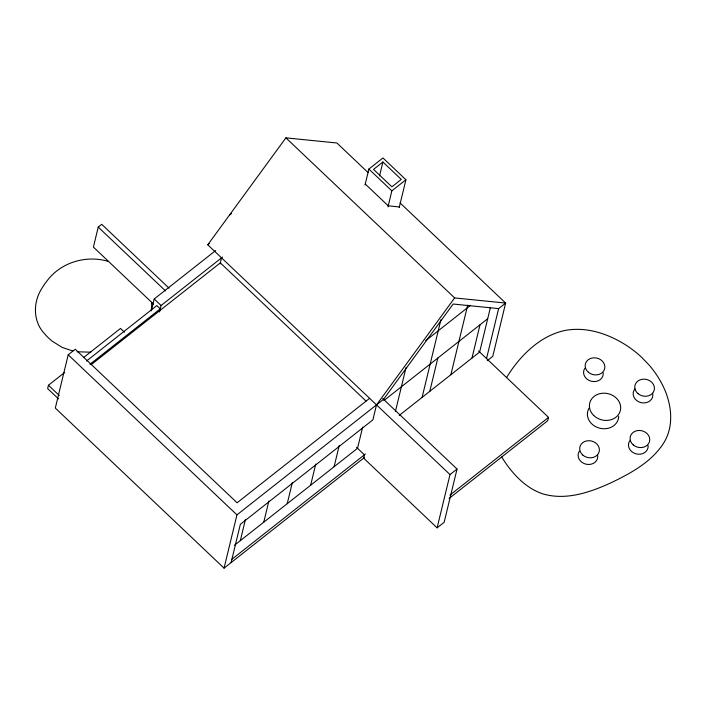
<?xml version="1.0" encoding="UTF-8"?>
<svg xmlns="http://www.w3.org/2000/svg" width="706" height="706" viewBox="0 0 706 706"><rect width="100%" height="100%" fill="white"/><g stroke="black" fill="none" stroke-linecap="round" stroke-linejoin="round"><path stroke-width="1.06" d="M64.749 372.397L48.449 385.247L47.637 388.582L58.474 398.855M169.061 288.18L101.752 224.331L98.24 227.103L93.404 247.082L153.59 304.171M369.617 398.334L237.092 502.796L75.233 349.258L68.2 354.8L55.315 408.077L224.058 568.145L364.623 457.347M151.358 310.711L154.19 298.991L215.63 250.559M159.538 311.911L161.083 305.521L222.514 257.099M220.078 263.929L221.543 257.866M224.058 568.145L236.951 514.877L383.543 399.322L453.164 304.03L498.621 308.619L505.646 303.068L400.081 202.931M231.091 562.603L240.358 524.32L372.883 419.849L376.51 404.873L454.638 297.923L505.646 303.068L492.762 356.345L487.29 360.651M240.322 540.672L245.45 519.484M263.762 522.193L268.889 501.004M287.21 503.713L292.328 482.525M365.028 185.06L368.894 169.061L382.961 157.968L405.924 179.756L399.217 207.502M379.554 175.873L382.917 161.992L401.282 179.421L391.909 186.816L373.536 169.387L382.917 161.992M310.649 485.234L315.776 464.045M387.991 206.849L391.856 190.841L405.924 179.756M334.097 466.754L339.215 445.565M362.663 427.086L357.536 448.275L234.533 545.226M395.413 411.492L406.021 367.614M422.109 397.381L440.871 319.809M429.777 391.327L437.835 358.039M450.878 374.701L467.707 305.142M471.979 358.066L480.027 324.778M490.441 307.392L479.648 352.02L399.181 415.455M356.504 447.295L364.428 454.814L363.616 458.141L437.111 527.859L450.004 474.591L457.038 469.04L382.749 398.572M457.038 469.04L444.145 522.316L437.111 527.859M486.505 358.692L498.621 308.619M478.536 350.97L548.544 417.387L547.741 420.714L449.104 498.462M450.004 474.591L207.767 244.797L285.895 137.855L336.903 143L368.1 172.591M229.759 214.906L231.471 213.556M207.767 244.797L209.329 243.561M83.626 357.518L120.514 328.44L124.468 332.191M86.485 361.04L156.829 305.583L160.28 308.849L89.927 364.305M91.242 364.623L220.334 262.861L366.017 401.061M425.718 340.645L470.54 305.31M383.87 400.576L487.705 318.724M231.895 559.276L365.426 454.02M449.907 495.135L548.544 417.387M90.845 352.179L77.148 351.773M399.349 206.946L388.238 205.825L365.276 184.037M72.894 351.041L62.084 347.352L52.376 341.289A51.512 44.063 13.6 0 1 44.301 333.444C32.688 321.018 33.041 301.577 42.175 287.898A82.514 70.582 13.6 0 1 46.72 281.297C60.592 262.297 86.335 254.698 108.583 261.476M368.894 169.061L391.856 190.841M285.895 137.855L454.638 297.923M98.24 227.103L165.548 290.951M154.19 298.991L161.083 305.521M68.2 354.8L236.951 514.877M48.449 385.247L59.286 395.528M151.561 302.283A51.856 44.354 13.6 0 1 151.137 310.719M603.206 372.839A9.919 8.481 13.6 0 1 591.337 381.249A9.919 8.481 13.6 0 1 584.85 368.267M652.662 393.304A9.919 8.481 13.6 0 1 640.969 402.605A9.919 8.481 13.6 0 1 634.95 388.953M648.117 445.495A9.919 8.481 13.6 0 1 635.779 453.781A9.919 8.481 13.6 0 1 630.255 440.262M597.594 454.858A9.919 8.481 13.6 0 1 586.368 464.257A9.919 8.481 13.6 0 1 579.379 451.16M618.677 416.249A15.761 13.485 13.6 0 1 599.297 428.092A15.761 13.485 13.6 0 1 589.095 408.086M501.745 456.976A120.532 103.094 13.6 0 0 506.996 464.98C516.28 477.706 528.353 489.417 543.726 494.138C566.874 500.58 590.834 492.073 611.793 482.427C631.155 473.011 651.303 462.051 663.366 443.536C675.289 424.994 671.282 400.77 661.143 382.396A104.356 89.265 13.6 0 0 648.938 364.852L641.33 356.998A103.676 88.682 13.6 0 0 628.472 346.761C609.772 334.167 586.386 325.907 563.741 330.726C542.808 335.606 525.82 350.591 513.297 367.482A172.476 147.528 13.6 0 0 506.529 377.639M588.38 372.265A9.919 8.481 13.6 0 0 604.627 368.797A9.919 8.481 13.6 0 0 592.043 358.03A9.919 8.481 13.6 0 0 588.38 372.265M637.968 393.604A9.919 8.481 13.6 0 0 654.224 390.144A9.919 8.481 13.6 0 0 641.639 379.378A9.919 8.481 13.6 0 0 637.968 393.604M633.282 444.921A9.919 8.481 13.6 0 0 649.538 441.453A9.919 8.481 13.6 0 0 636.953 430.686A9.919 8.481 13.6 0 0 633.282 444.921M582.909 455.158A9.919 8.481 13.6 0 0 599.165 451.699A9.919 8.481 13.6 0 0 586.571 440.923A9.919 8.481 13.6 0 0 582.909 455.158M593.684 415.446A15.761 13.485 13.6 0 0 620.044 411.616A15.761 13.485 13.6 0 0 601.406 393.366A15.761 13.485 13.6 0 0 593.684 415.446"/></g></svg>
